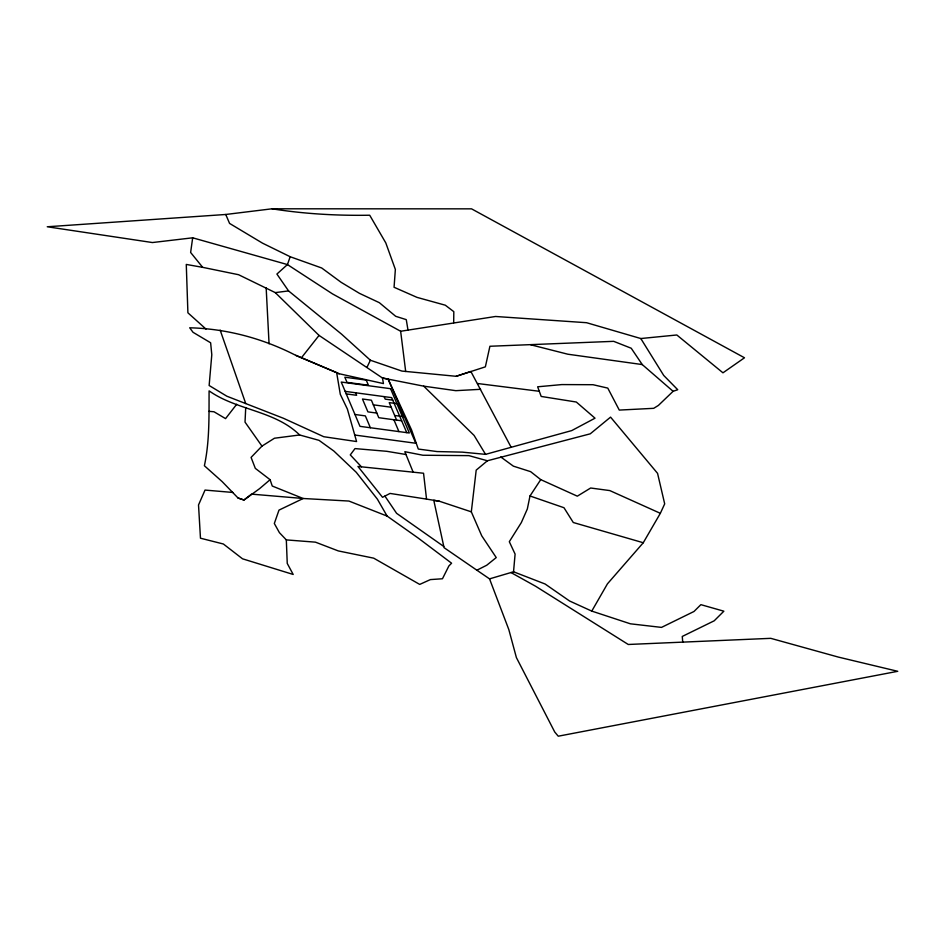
<?xml version="1.0" encoding="UTF-8"?>
<svg xmlns="http://www.w3.org/2000/svg" width="945" height="945" viewBox="0 0 945 945"><rect width="100%" height="100%" fill="white"/><g stroke="black" fill="none" stroke-linecap="round" stroke-linejoin="round"><path stroke-width="1.42" d="M299.636 434.972C274.782 410.473 236.675 410.437 209.093 390.864C208.928 415.894 209.696 441.102 204.38 465.743L222.146 481.596L238.057 498.015L243.975 500.011L259.615 488.624L270.093 479.694L255.315 468.366L251.086 457.404L261.954 446.123L274.452 438.232L299.636 434.972L319.02 440.335L333.845 451.025L356.277 472.335L377.386 499.161L387.119 516.088L418.399 538.213L451.58 563.208L448.875 565.96L442.461 578.765L430.4 579.592L419.71 584.412L373.7 558.164L338.31 550.923L315.453 542.158L286.323 539.902L279.401 532.637L274.322 523.483L278.988 510.111L303.191 498.499L348.918 501.051L387.119 516.088M453.683 322.788L453.813 311.661L445.296 305.2L417.029 297.38L394.065 287.268L395.364 269.443L385.808 242.936L369.708 215.224C337.058 215.767 304.29 213.924 272.03 208.798L225.749 214.48L47.25 226.765L152.417 242.546L192.674 237.809L287.445 264.576L332.522 293.907L400.645 331.258L495.534 316.481L586.561 322.706L640.804 338.534L676.821 334.979L722.96 372.814L744.495 357.777L471.543 208.845L272.03 208.798M245.724 407.555L245.027 422.12L261.954 446.123M476.882 570.213L489.545 578.872L513.537 571.784L515.096 554.077L509.308 541.698L521.345 522.561L527.334 508.965L529.991 495.971L540.741 479.623L577.312 496.172L590.66 488.01L609.808 490.585L660.342 513.312L664.689 503.874L657.566 473.362L610.564 417.123L590.247 433.826L487.396 460.77L476.197 470.126L471.319 511.836L481.726 535.803L496.243 557.574L486.722 565.24L476.882 570.213L444.044 547.651L433.779 500.295L439.26 501.193L471.319 511.836M192.674 237.809L190.63 252.469L202.667 267.34L238.577 274.712L275.278 292.619L319.044 335.416L382.477 378.012L388.135 379.134L411.571 429.94L418.292 449.052L437.086 451.568L462.27 452.135L485.553 454.356L571.725 430.589L595.019 418.186L576.308 402.027L541.178 396.439L537.646 386.8L561.814 384.58L593.011 384.709L607.777 388.111L619.282 410.083L653.692 408.323L658.405 405.417L673.1 391.313L677.73 389.718L663.721 375.448L640.804 338.534M225.749 214.48L229.576 223.422L262.497 243.148L290.174 256.733L287.445 264.576L276.909 274.05L288.556 290.906L341.594 334.176L370.381 360.234L401.92 371.078L456.128 376.299L485.364 366.849L489.912 346.26L613.671 341.334L631.236 348.244L642.257 364.569L673.1 391.313M367.121 367.026L370.381 360.234M513.537 571.784L545.088 583.998L569.575 600.996L591.771 611.096L607.446 583.833L643.273 542.737L660.342 513.312M236.722 404.247L225.56 418.623L214.007 411.772L208.928 411.335M295.738 355.332L336.656 372.637L340.294 394.313L347.394 409.114L356.584 441.551L323.781 436.72L283.441 418.281L226.859 396.215L209.14 385.501L211.798 354.741L210.629 342.775L193.04 332.309L189.709 327.797C226.682 328.706 262.84 338.44 295.738 355.332L301.443 357.742L319.044 335.416M456.128 376.299L470.882 371.515L510.961 446.95M275.278 292.619L288.556 290.906M480.592 389.305L455.809 390.675L423.714 386.162L382.477 378.012L383.446 383.587L336.751 373.192M232.848 492.451L205.03 490.077L198.521 504.961L200.47 538.201L223.374 544.001L242.534 558.814L293.186 574.454L287.245 563.421L286.323 539.902M477.532 383.505L539.347 391.289M345.185 391.372L391.667 397.632L406.775 432.645M346.248 393.9L356.643 395.293L355.58 392.777M392.766 400.16L385.194 399.144L384.119 396.616M373.334 404.826L391.183 407.236M376.831 413.083L367.912 411.878L362.467 399.003L371.385 400.207L378.78 417.702L401.66 420.785M394.667 415.481L403.598 416.686L398.152 403.81L389.222 402.617L396.628 420.1M354.966 414.489L365.361 415.894L370.369 427.742M354.741 435.031L415.8 443.252L388.135 379.134M642.257 364.569L567.815 354.21L530.724 344.783M426.538 499.102L390.061 493.432L382.536 497.306L357.954 466.464L423.549 473.244L426.538 499.102L439.26 501.193M405.972 454.51L386.753 451.308L355.001 448.591L350.288 454.899L361.451 466.83M202.667 267.34L186.271 264.435L187.901 312.807L206.01 329.084M487.396 460.77L468.909 455.632L422.911 455.242L404.826 451.686L413.154 472.169M643.273 542.737L573.284 522.514L563.976 507.725L529.991 495.971M591.771 611.096L630.398 623.806L661.524 627.397L694.008 611.474L700.871 604.658L723.87 611.191L714.196 620.806L682.266 636.446L682.727 642.139M238.057 498.015L243.975 500.011L251.524 494.129L303.191 498.499L272.254 486.037L270.093 479.694M290.174 256.733L321.702 267.99L341.157 282.331L359.443 293.34L379.358 302.695L395.695 316.303L406.267 319.634L407.992 330.077M301.443 357.742L339.231 373.747M510.973 572.54L535.567 586.231L628.26 644.478L770.766 638.336L838.369 657.094L897.75 671.304L558.247 736.202L554.75 732.032L516.395 657.59L508.823 629.594L489.545 578.872M443.784 546.482L396.581 513.312L384.91 496.078M500.767 456.967L513.383 466.157L530.641 471.661L540.741 479.623M423.714 386.162L474.106 435.444L485.553 454.356M393.9 419.734L398.92 431.593M220.161 330.112L245.747 403.574M400.645 331.258L405.688 371.515M266.159 287.8L269.065 343.815M366.235 380.091L344.83 377.209L347.004 382.359L368.42 385.241L366.235 380.091M390.568 388.69L341.239 382.052L359.974 426.349L409.315 432.987L390.568 388.69"/></g></svg>
